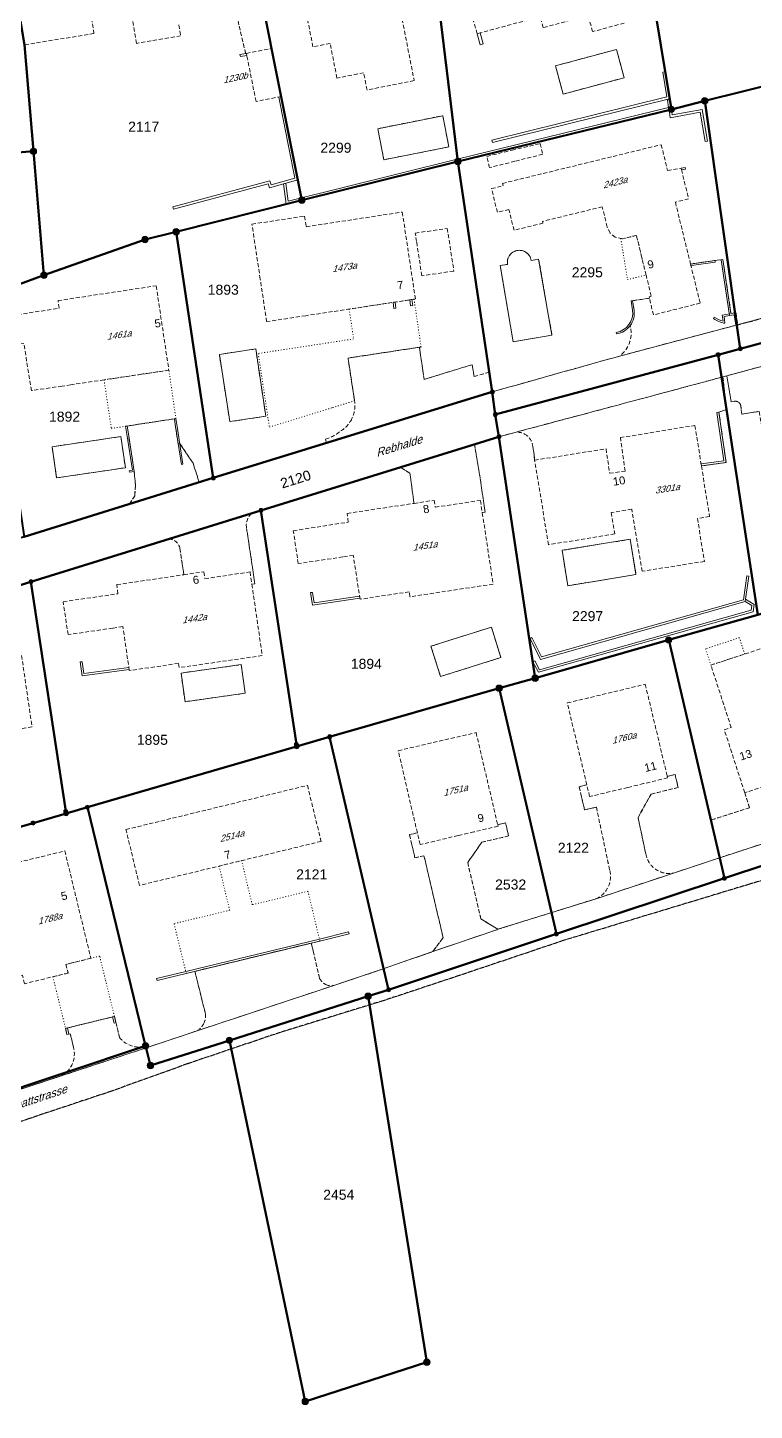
# Model space of a CAD drawing. Header units: metres. Extents: x 2681481 to 2682537, y 1228589 to 1229401.
# Drawn here: x 2681844.1 to 2681935, y 1228695.8 to 1228868.6 of the extents above; entities that cross this region are included whole.
import ezdxf
from ezdxf.enums import TextEntityAlignment as Align

# ---------------------------------------------------------------- set-up
doc = ezdxf.new("R2010")
doc.units = ezdxf.units.M
doc.linetypes.add('DASHED', pattern=[0.75, 0.5, -0.25])
doc.linetypes.add('DOT', pattern=[0.25, 0, -0.25])
for name, color, linetype, lineweight in [('AV_01219_Gebäudenummer_Objektnamen', 253, 'Continuous', 18), ('AV_01221_Strasse_Weg', 253, 'Continuous', 18), ('AV_01224_Wasserbecken', 253, 'Continuous', 18), ('AV_01225_Übrige_befestigte_Fläche', 253, 'DASHED', 18), ('AV_01229_Strassenbeschriftung_Objektname', 253, 'Continuous', 18), ('AV_01234_Gartenanlage', 253, 'DASHED', 18), ('AV_01313_Mauer_massiver_Sockel_Lawinenverbauung', 253, 'Continuous', 18), ('AV_01321_Unterirdisches_Gebäude_Reservoir_Unterstand', 253, 'Continuous', 18), ('AV_01611_Parzelle', 253, 'Continuous', 40), ('AV_01619_Parzellennummer', 253, 'Continuous', 40), ('AV_01651_Markstein', 253, 'Continuous', 15), ('AV_01653_Bolzen', 253, 'Continuous', 15), ('AV_01657_Unversicherter_Grenzpunkt', 253, 'Continuous', 15)]:
    doc.layers.add(name, color=color, linetype=linetype, lineweight=lineweight)
doc.layers.add('AV_01231_Acker_Wiese_Weide', color=253, linetype='DASHED')
doc.layers.add('AV_01299', color=253, linetype='Continuous')
doc.styles.get("Standard").update_dxf_attribs({"font": 'arial.ttf'})

# ---------------------------------------------------------------- blocks, each defined once
blk = doc.blocks.new('GPM')
at = {"true_color": 0xffffff}
h = blk.add_hatch(color=7, dxfattribs=at)
edge = h.paths.add_edge_path()
edge.add_arc((0, 0), 0.4, 0, 360)
blk.add_circle((0, 0), 0.4)
blk = doc.blocks.new('GPBOL')
at = {"true_color": 0xffffff}
h = blk.add_hatch(color=7, dxfattribs=at)
edge = h.paths.add_edge_path()
edge.add_arc((0, 0), 0.25, 0, 360)
blk.add_circle((0, 0), 0.25)
blk = doc.blocks.new('GPUV')
at = {"true_color": 0xffffff}
h = blk.add_hatch(color=7, dxfattribs=at)
edge = h.paths.add_edge_path()
edge.add_arc((0, 0), 0.3, 0, 360)
at = {"color": 7, "true_color": 0xffffff}
blk.add_circle((0, 0), 0.3, dxfattribs=at)
blk.add_circle((0, 0), 0.08)

msp = doc.modelspace()

# ---------------------------------------------------------------- linework, layer by layer
at = {"layer": 'AV_01221_Strasse_Weg', "linetype": 'Continuous'}
for points in [[(2681960.5, 1228838.9), (2681932.83, 1228831.46), (2681918.42, 1228827.64, 0.001712), (2681902.2, 1228823.08), (2681887.82, 1228818.65), (2681887.68, 1228818.6), (2681881.47, 1228816.69), (2681867.34, 1228812.34), (2681865.58, 1228811.79), (2681856.88, 1228809.08), (2681843.7, 1228804.98)], [(2681843.28, 1228798.97), (2681844.56, 1228799.37), (2681861.69, 1228804.68), (2681872.11, 1228807.91), (2681873.3, 1228808.27), (2681890.72, 1228813.67), (2681899.99, 1228816.53), (2681903.04, 1228817.48), (2681905.08, 1228818.03, 0.000768), (2681931.03, 1228824.96), (2681931.5, 1228825.09), (2681956.15, 1228831.75, 0.003584)], [(2681734.72, 1228694.74), (2681734.74, 1228701.67), (2681734.79, 1228721.21, -0.089914), (2681735.04, 1228723.18, -0.070834), (2681735.73, 1228724.58, -0.106265), (2681738.93, 1228727.32, -0.131974), (2681743.98, 1228728.53), (2681753.21, 1228726.91, 0.009496), (2681765.85, 1228725.18, 0.013111), (2681779.5, 1228724.07, 0.049124), (2681806.66, 1228723.72, 0.056857), (2681837.42, 1228729.94), (2681844.26, 1228732.27), (2681854.61, 1228735.72), (2681864.06, 1228739.12), (2681869.58, 1228740.99), (2681875.69, 1228743.06), (2681888.57, 1228747.02), (2681898.06, 1228750.16), (2681911.06, 1228754.53), (2681934.34, 1228761.58), (2681964.92, 1228770.6)]]:
    msp.add_lwpolyline(points, format="xyb", dxfattribs=at)
msp.add_lwpolyline([(2681951.72, 1228771.8), (2681930.63, 1228764.88), (2681929.97, 1228764.66), (2681924.83, 1228762.96), (2681915.54, 1228759.88), (2681915.17, 1228759.77), (2681902.9, 1228755.94), (2681902.76, 1228755.89), (2681894.79, 1228753.17), (2681894.67, 1228753.13), (2681888.46, 1228750.95), (2681882.42, 1228748.93), (2681865.34, 1228743.27), (2681858.97, 1228741.14), (2681848.47, 1228737.67), (2681838.39, 1228734.35)], dxfattribs=at)
at = {"layer": 'AV_01224_Wasserbecken', "linetype": 'Continuous'}
for points in [[(2681911.05, 1228860.29), (2681918.69, 1228862.34), (2681917.72, 1228865.87), (2681910.1, 1228863.82), (2681911.05, 1228860.29)], [(2681888.66, 1228852.09), (2681896.78, 1228853.68), (2681896.02, 1228857.59), (2681887.89, 1228855.97), (2681888.66, 1228852.09)], [(2681869.41, 1228819.37), (2681873.9, 1228820.04), (2681872.65, 1228828.45), (2681868.1, 1228827.77), (2681869.41, 1228819.37)], [(2681847.77, 1228812.34), (2681856.36, 1228813.61), (2681855.79, 1228817.5), (2681847.2, 1228816.23), (2681847.77, 1228812.34)], [(2681919.44, 1228804.67), (2681910.93, 1228803.29), (2681911.64, 1228798.87), (2681920.16, 1228800.25), (2681919.44, 1228804.67)], [(2681895.74, 1228787.52), (2681903.28, 1228789.89), (2681902.09, 1228793.69), (2681894.54, 1228791.31), (2681895.74, 1228787.52)], [(2681863.81, 1228784.38), (2681871.34, 1228785.44), (2681870.84, 1228789.01), (2681863.31, 1228787.96), (2681863.81, 1228784.38)]]:
    msp.add_lwpolyline(points, close=True, dxfattribs=at)
msp.add_lwpolyline([(2681904.81, 1228829.34), (2681909.66, 1228830.17), (2681908, 1228839.67), (2681907.07, 1228839.52, 0.413449), (2681905.34, 1228840.75, 0.414382), (2681904.11, 1228839.02), (2681903.19, 1228838.86), (2681904.81, 1228829.34)], format="xyb", close=True, dxfattribs=at)
at = {"layer": 'AV_01225_Übrige_befestigte_Fläche'}
for points in [[(2681871.39, 1228865.36), (2681871.48, 1228865.38), (2681874.64, 1228865.99), (2681870.63, 1228886.07), (2681865.09, 1228884.6), (2681867.78, 1228882.52), (2681869, 1228878.09), (2681870.34, 1228870.17), (2681870.57, 1228868.79), (2681871.39, 1228865.36)], [(2681857.52, 1228810.1), (2681856.88, 1228809.08), (2681865.58, 1228811.79), (2681864.81, 1228814.2), (2681863.16, 1228816.62), (2681862.95, 1228816.58), (2681862.48, 1228819.72), (2681856.58, 1228818.82), (2681857.46, 1228813.14), (2681857.62, 1228811.45), (2681857.52, 1228810.1)], [(2681900.76, 1228811.79), (2681899.99, 1228816.53), (2681890.72, 1228813.67), (2681891.92, 1228812.91), (2681892.23, 1228810.52), (2681892.38, 1228809.52), (2681892.43, 1228809.16), (2681894.93, 1228809.53), (2681895.08, 1228808.68), (2681900.72, 1228809.52), (2681900.96, 1228807.98), (2681901.32, 1228808.04), (2681900.76, 1228811.79)], [(2681929.52, 1228769.58), (2681930.63, 1228764.88), (2681951.72, 1228771.8), (2681950.1, 1228776.74), (2681945.98, 1228775.4), (2681945.76, 1228776.09), (2681940.69, 1228774.46), (2681940.46, 1228775.18), (2681933.75, 1228773.01), (2681934.35, 1228771.13), (2681929.64, 1228769.62), (2681929.52, 1228769.58)], [(2681903.86, 1228769.24), (2681902.88, 1228769.01), (2681902.93, 1228768.82), (2681899.92, 1228768.11), (2681898.34, 1228767.74), (2681897.94, 1228767.65), (2681893.18, 1228766.53), (2681892.84, 1228767.99), (2681891.86, 1228767.77), (2681892.16, 1228766.5), (2681892.54, 1228764.87), (2681893.67, 1228765.13), (2681896.06, 1228754.9), (2681894.79, 1228753.17), (2681902.76, 1228755.89), (2681902.9, 1228755.94), (2681900.78, 1228757.25), (2681899.13, 1228764.28), (2681900.9, 1228766.82), (2681904.25, 1228767.6), (2681903.86, 1228769.24)]]:
    msp.add_lwpolyline(points, close=True, dxfattribs=at)
for points in [[(2681930.04, 1228839.5), (2681926.98, 1228839.06), (2681928.18, 1228834.17), (2681922.33, 1228832.7), (2681921.84, 1228834.79), (2681919.73, 1228834.47), (2681919.93, 1228833.3, -0.19409), (2681919.44, 1228831.37, -0.278721), (2681918.38, 1228827.78), (2681918.42, 1228827.64), (2681932.83, 1228831.46), (2681932.62, 1228832.97), (2681932.56, 1228832.96), (2681932.03, 1228832.86), (2681931.02, 1228839.63), (2681930.82, 1228839.6), (2681930.04, 1228839.5)], [(2681935.96, 1228818.16), (2681937.98, 1228818.48), (2681937.94, 1228818.75), (2681943.01, 1228819.51), (2681943.28, 1228819.55), (2681950.06, 1228820.56), (2681949.52, 1228824.12), (2681949.29, 1228825.63), (2681956.69, 1228826.74, -0.331552), (2681959.83, 1228832.66, -0.003584), (2681956.15, 1228831.75), (2681931.5, 1228825.09), (2681932.05, 1228821.86), (2681932.46, 1228821.9, -0.182989), (2681932.93, 1228821.83, -0.227991), (2681933.25, 1228821.36), (2681933.38, 1228820.29), (2681934.91, 1228820.54), (2681935.57, 1228820.64), (2681935.96, 1228818.16)], [(2681881.47, 1228816.69), (2681887.68, 1228818.6), (2681887.82, 1228818.65), (2681902.2, 1228823.08), (2681901.83, 1228825.55), (2681899.94, 1228824.99), (2681899.68, 1228826.48), (2681893.7, 1228824.65), (2681893.09, 1228828.66), (2681884.18, 1228827.31), (2681884.99, 1228821.97, -0.175625), (2681884.52, 1228819.47, -0.116), (2681883.29, 1228818.2, -0.087755), (2681881.36, 1228817.16), (2681881.47, 1228816.69)], [(2681907.5, 1228814.55), (2681916.42, 1228815.98), (2681916.87, 1228812.92), (2681918.81, 1228813.2), (2681918.21, 1228817.37), (2681927.52, 1228818.89), (2681928.34, 1228813.83), (2681931.41, 1228814.27), (2681930.98, 1228817.36), (2681930.52, 1228820.57), (2681931.45, 1228820.88), (2681931.03, 1228824.96, -0.000768), (2681905.08, 1228818.03, -0.207047), (2681906.57, 1228817.6, -0.209773), (2681907.27, 1228816.2), (2681907.42, 1228815.27), (2681907.5, 1228814.55)], [(2681871.51, 1228806, -0.259132), (2681872.11, 1228807.91), (2681861.69, 1228804.68, -0.398407), (2681863.17, 1228803.52), (2681863.46, 1228801.61), (2681863.61, 1228800.61), (2681863.66, 1228800.24), (2681866.16, 1228800.61), (2681866.29, 1228799.75), (2681871.94, 1228800.59), (2681872.16, 1228799.07), (2681872.54, 1228799.12), (2681871.98, 1228802.87), (2681871.51, 1228806)], [(2681925.04, 1228775.28), (2681924.07, 1228775.05), (2681924.12, 1228774.86), (2681921.11, 1228774.14), (2681919.53, 1228773.76), (2681919.13, 1228773.67), (2681914.37, 1228772.53), (2681914.02, 1228773.99), (2681913.05, 1228773.76), (2681913.35, 1228772.5), (2681913.74, 1228770.86), (2681915.21, 1228771.21), (2681916.86, 1228763.39, -0.37743), (2681915.17, 1228759.77), (2681915.54, 1228759.88), (2681924.83, 1228762.96, -0.41566), (2681921.39, 1228765.36), (2681920.42, 1228769.92), (2681922.06, 1228772.84), (2681925.43, 1228773.65), (2681925.04, 1228775.28)], [(2681866.15, 1228744.17, -0.138536), (2681865.34, 1228743.27), (2681882.42, 1228748.93, -0.172234), (2681881.37, 1228749.05, -0.172782), (2681880.63, 1228749.81), (2681879.82, 1228753.25), (2681879.59, 1228754.22), (2681865.05, 1228750.69), (2681865.29, 1228749.71), (2681866.37, 1228745.34, -0.137359), (2681866.15, 1228744.17)], [(2681848.47, 1228737.67), (2681858.97, 1228741.14), (2681858.88, 1228741.37, -0.088816), (2681858.57, 1228741.26, -0.27316), (2681855.63, 1228742.44), (2681855.18, 1228744.28), (2681854.99, 1228745.06), (2681848.88, 1228743.56), (2681849.06, 1228742.78), (2681849.47, 1228742.89), (2681849.88, 1228741.21, -0.324596), (2681848.47, 1228737.67)]]:
    msp.add_lwpolyline(points, format="xyb", close=True, dxfattribs=at)
at = {"layer": 'AV_01231_Acker_Wiese_Weide'}
msp.add_lwpolyline([(2681961.45, 1228843.01), (2681958.07, 1228866.44), (2681952.31, 1228865.29), (2681928.75, 1228859.44), (2681932.56, 1228832.96), (2681932.62, 1228832.97), (2681932.83, 1228831.46), (2681960.5, 1228838.9), (2681962, 1228839.26), (2681961.92, 1228839.81), (2681961.83, 1228839.79), (2681961.37, 1228843), (2681961.45, 1228843.01)], close=True, dxfattribs=at)
msp.add_lwpolyline([(2681964.92, 1228770.6), (2681934.34, 1228761.58), (2681911.06, 1228754.53), (2681898.06, 1228750.16), (2681888.57, 1228747.02), (2681875.69, 1228743.06), (2681869.58, 1228740.99), (2681864.06, 1228739.12), (2681854.61, 1228735.72), (2681844.26, 1228732.27), (2681837.42, 1228729.94, -0.056857), (2681806.66, 1228723.72, -0.049124), (2681779.5, 1228724.07, -0.013111), (2681765.85, 1228725.18, -0.009496), (2681753.21, 1228726.91), (2681743.98, 1228728.53, 0.131974), (2681738.93, 1228727.32, 0.106265), (2681735.73, 1228724.58, 0.070834), (2681735.04, 1228723.18, 0.089914), (2681734.79, 1228721.21), (2681734.74, 1228701.67), (2681734.72, 1228694.74)], format="xyb", dxfattribs=at)
at = {"layer": 'AV_01234_Gartenanlage'}
for points in [[(2681870.63, 1228886.07), (2681874.64, 1228865.99), (2681875.84, 1228860), (2681872.68, 1228859.37), (2681871.53, 1228865.13), (2681871.48, 1228865.38), (2681871.39, 1228865.36), (2681870.57, 1228868.79)], [(2681863.03, 1228868.94), (2681863.26, 1228867.56), (2681857.74, 1228866.63), (2681856.16, 1228875.92)], [(2681851.4, 1228874.23), (2681852.43, 1228867.85), (2681843.74, 1228866.45), (2681842.68, 1228872.8)], [(2681889.92, 1228874.82), (2681892.45, 1228861.97), (2681886.56, 1228860.8), (2681886.13, 1228862.95), (2681882.8, 1228862.29), (2681881.94, 1228866.61), (2681879.8, 1228866.19), (2681878.33, 1228873.57)], [(2681843.39, 1228790.16), (2681844.69, 1228781.23), (2681834.33, 1228779.66)]]:
    msp.add_lwpolyline(points, dxfattribs=at)
for points in [[(2681918.69, 1228869.16), (2681914.74, 1228868.09), (2681914.19, 1228870.11), (2681908.55, 1228868.59), (2681908.18, 1228869.97), (2681900.7, 1228867.93), (2681900.31, 1228867.82), (2681898.85, 1228873.14, -0.414804)], [(2681843.7, 1228804.98), (2681856.88, 1228809.08), (2681857.52, 1228810.1), (2681857.62, 1228811.45), (2681857.46, 1228813.14), (2681856.58, 1228818.82), (2681862.48, 1228819.72), (2681862.95, 1228816.58), (2681863.16, 1228816.62), (2681864.81, 1228814.2), (2681865.58, 1228811.79), (2681867.34, 1228812.34), (2681881.47, 1228816.69), (2681881.36, 1228817.16, 0.087755), (2681883.29, 1228818.2, 0.116), (2681884.52, 1228819.47, 0.175625), (2681884.99, 1228821.97), (2681884.18, 1228827.31), (2681893.09, 1228828.66), (2681893.7, 1228824.65), (2681899.68, 1228826.48), (2681899.94, 1228824.99), (2681901.83, 1228825.55), (2681902.2, 1228823.08), (2681902.2, 1228823.08, -0.001712), (2681918.42, 1228827.64), (2681918.38, 1228827.78, 0.278721), (2681919.44, 1228831.37, 0.19409), (2681919.93, 1228833.3), (2681919.73, 1228834.47), (2681921.84, 1228834.79), (2681921.79, 1228834.98), (2681922.06, 1228835.05), (2681921.42, 1228837.68), (2681920.22, 1228842.64), (2681918.47, 1228842.21), (2681917.57, 1228842.4), (2681916.94, 1228842.92), (2681916.57, 1228843.68), (2681915.95, 1228846.21), (2681908.47, 1228844.38), (2681908.53, 1228844.16), (2681904.92, 1228843.28), (2681904.28, 1228845.88), (2681902.84, 1228845.53), (2681902.11, 1228848.48), (2681903.56, 1228848.83), (2681903.48, 1228849.13), (2681923.32, 1228853.97), (2681924.11, 1228850.75), (2681925.8, 1228851.03), (2681925.84, 1228850.85), (2681926.74, 1228847.19), (2681925.08, 1228846.79), (2681926.98, 1228839.06), (2681930.04, 1228839.5), (2681930.82, 1228839.6), (2681931.02, 1228839.63), (2681932.03, 1228832.86), (2681932.56, 1228832.96), (2681928.75, 1228859.44), (2681952.31, 1228865.29)], [(2681935.57, 1228820.64), (2681934.91, 1228820.54), (2681933.38, 1228820.29), (2681933.25, 1228821.36, 0.227991), (2681932.93, 1228821.83, 0.182989), (2681932.46, 1228821.9), (2681932.05, 1228821.86), (2681931.5, 1228825.09), (2681931.03, 1228824.96), (2681931.45, 1228820.88), (2681930.52, 1228820.57), (2681930.98, 1228817.36), (2681931.41, 1228814.27), (2681928.34, 1228813.83), (2681929.36, 1228807.53), (2681927.84, 1228807.28), (2681928.71, 1228801.91), (2681920.92, 1228800.67), (2681919.64, 1228808.43), (2681917.08, 1228808.01), (2681917.5, 1228805.33), (2681909.23, 1228803.99), (2681907.5, 1228814.55), (2681907.42, 1228815.27), (2681907.27, 1228816.2, 0.209773), (2681906.57, 1228817.6), (2681906.57, 1228817.6, 0.207047), (2681905.08, 1228818.03), (2681903.04, 1228817.48), (2681899.99, 1228816.53), (2681900.76, 1228811.79), (2681901.32, 1228808.04), (2681900.96, 1228807.98), (2681902.31, 1228799.07), (2681891.92, 1228797.49), (2681891.83, 1228798.11), (2681885.68, 1228797.18), (2681884.84, 1228802.67), (2681883.54, 1228802.47), (2681877.96, 1228801.63), (2681877.34, 1228805.73), (2681884.2, 1228806.81), (2681884.07, 1228807.9), (2681892.43, 1228809.16), (2681892.38, 1228809.52), (2681892.23, 1228810.52), (2681891.92, 1228812.91), (2681890.72, 1228813.67), (2681873.3, 1228808.27), (2681872.11, 1228807.91, 0.259132), (2681871.51, 1228806), (2681871.98, 1228802.87), (2681872.54, 1228799.12), (2681872.16, 1228799.07), (2681873.46, 1228790.14), (2681863.08, 1228788.64), (2681863, 1228789.16), (2681856.84, 1228788.27), (2681856.05, 1228793.76), (2681854.78, 1228793.57), (2681849.19, 1228792.76), (2681848.58, 1228796.87), (2681855.42, 1228797.86), (2681855.29, 1228799), (2681863.66, 1228800.24), (2681863.61, 1228800.61), (2681863.46, 1228801.61), (2681863.17, 1228803.52, 0.398407), (2681861.69, 1228804.68), (2681844.56, 1228799.37), (2681843.28, 1228798.97, 0.255182)], [(2681838.39, 1228734.35), (2681848.47, 1228737.67, 0.324596), (2681849.88, 1228741.21), (2681849.47, 1228742.89), (2681849.06, 1228742.78), (2681848.88, 1228743.56), (2681854.99, 1228745.06), (2681855.18, 1228744.28), (2681855.63, 1228742.44, 0.27316), (2681858.57, 1228741.26, 0.088816), (2681858.88, 1228741.37), (2681858.97, 1228741.14), (2681865.34, 1228743.27, 0.138536), (2681866.15, 1228744.17, 0.137359), (2681866.37, 1228745.34), (2681865.29, 1228749.71), (2681865.05, 1228750.69), (2681879.59, 1228754.22), (2681879.82, 1228753.25), (2681880.63, 1228749.81, 0.172782), (2681881.37, 1228749.05, 0.172234), (2681882.42, 1228748.93), (2681888.46, 1228750.95), (2681894.67, 1228753.13), (2681894.79, 1228753.17), (2681896.06, 1228754.9), (2681893.67, 1228765.13), (2681892.54, 1228764.87), (2681892.16, 1228766.5), (2681891.86, 1228767.77), (2681892.84, 1228767.99), (2681890.45, 1228778.26), (2681900.18, 1228780.52), (2681902.88, 1228769.01), (2681903.86, 1228769.24), (2681904.25, 1228767.6), (2681900.9, 1228766.82), (2681899.13, 1228764.28), (2681900.78, 1228757.25), (2681902.9, 1228755.94), (2681915.17, 1228759.77, 0.37743), (2681916.86, 1228763.39), (2681915.21, 1228771.21), (2681913.74, 1228770.86), (2681913.35, 1228772.5), (2681913.05, 1228773.76), (2681914.02, 1228773.99), (2681911.58, 1228784.22), (2681921.32, 1228786.56), (2681924.07, 1228775.05), (2681925.04, 1228775.28), (2681925.43, 1228773.65), (2681922.06, 1228772.84), (2681920.42, 1228769.92), (2681921.39, 1228765.36, 0.41566), (2681924.83, 1228762.96), (2681929.97, 1228764.66), (2681930.63, 1228764.88), (2681929.52, 1228769.58), (2681929.64, 1228769.62), (2681934.35, 1228771.13), (2681933.75, 1228773.01), (2681931.2, 1228780.88), (2681932.06, 1228781.15), (2681929.52, 1228788.95), (2681940.67, 1228792.59)]]:
    msp.add_lwpolyline(points, format="xyb", dxfattribs=at)
for points in [[(2681918.69, 1228862.34), (2681911.05, 1228860.29), (2681910.1, 1228863.82), (2681917.72, 1228865.87), (2681918.69, 1228862.34)], [(2681896.78, 1228853.68), (2681888.66, 1228852.09), (2681887.89, 1228855.97), (2681896.02, 1228857.59), (2681896.78, 1228853.68)], [(2681905.04, 1228851.9), (2681901.86, 1228851.1), (2681901.51, 1228852.5), (2681904.68, 1228853.29), (2681908.18, 1228854.11), (2681908.51, 1228852.77), (2681905.04, 1228851.9)], [(2681874.01, 1228831.86), (2681873.21, 1228837.18), (2681872.17, 1228844.04), (2681878.75, 1228845.04), (2681878.95, 1228843.72), (2681890.96, 1228845.55), (2681892.6, 1228834.69), (2681878.89, 1228832.6), (2681874.01, 1228831.86)], [(2681893.4, 1228837.58), (2681892.75, 1228841.86), (2681892.58, 1228842.92), (2681896.58, 1228843.51), (2681897.4, 1228838.18), (2681893.4, 1228837.58)], [(2681861.79, 1228825.8), (2681858.37, 1228825.29), (2681853.69, 1228824.59), (2681849.52, 1228823.97), (2681848.44, 1228823.81), (2681844.61, 1228823.24), (2681843.67, 1228829.15), (2681842.68, 1228829), (2681842.13, 1228832.62), (2681848.07, 1228833.53), (2681847.94, 1228834.49), (2681860.21, 1228836.34), (2681861.79, 1228825.8)], [(2681873.9, 1228820.04), (2681869.41, 1228819.37), (2681868.1, 1228827.77), (2681872.65, 1228828.45), (2681873.9, 1228820.04)], [(2681856.36, 1228813.61), (2681847.77, 1228812.34), (2681847.2, 1228816.23), (2681855.79, 1228817.5), (2681856.36, 1228813.61)], [(2681910.93, 1228803.29), (2681919.44, 1228804.67), (2681920.16, 1228800.25), (2681911.64, 1228798.87), (2681910.93, 1228803.29)], [(2681903.28, 1228789.89), (2681895.74, 1228787.52), (2681894.54, 1228791.31), (2681902.09, 1228793.69), (2681903.28, 1228789.89)], [(2681871.34, 1228785.44), (2681863.81, 1228784.38), (2681863.31, 1228787.96), (2681870.84, 1228789.01), (2681871.34, 1228785.44)], [(2681880.81, 1228766.93), (2681858.12, 1228761.43), (2681856.43, 1228768.41), (2681879.11, 1228773.92), (2681880.81, 1228766.93)], [(2681852.04, 1228752.32), (2681848.93, 1228751.56), (2681849.2, 1228750.48), (2681843.77, 1228749.15), (2681843.5, 1228750.22), (2681843.29, 1228750.17), (2681842.86, 1228751.92), (2681842.35, 1228754), (2681841.73, 1228753.85), (2681841.36, 1228755.36), (2681841.99, 1228755.51), (2681840.02, 1228763.59), (2681848.79, 1228765.73), (2681852.04, 1228752.32)]]:
    msp.add_lwpolyline(points, close=True, dxfattribs=at)
msp.add_lwpolyline([(2681909.66, 1228830.17), (2681904.81, 1228829.34), (2681903.19, 1228838.86), (2681904.11, 1228839.02, -0.414382), (2681905.34, 1228840.75, -0.413449), (2681907.07, 1228839.52), (2681908, 1228839.67), (2681909.66, 1228830.17)], format="xyb", close=True, dxfattribs=at)
at = {"layer": 'AV_01313_Mauer_massiver_Sockel_Lawinenverbauung', "linetype": 'Continuous'}
for points in [[(2681901.08, 1228866.55), (2681900.7, 1228867.93), (2681900.31, 1228867.82), (2681900.69, 1228866.45), (2681901.08, 1228866.55)], [(2681871.53, 1228865.13), (2681871.48, 1228865.38), (2681871.39, 1228865.36), (2681870.68, 1228865.22), (2681870.73, 1228864.98), (2681871.53, 1228865.13)], [(2681902.23, 1228854.25), (2681924.35, 1228859.71), (2681923.8, 1228863.09), (2681923.5, 1228863.04), (2681924.01, 1228859.94), (2681902.16, 1228854.54), (2681902.23, 1228854.25)], [(2681877.9, 1228849.56), (2681875.84, 1228860), (2681875.54, 1228859.89), (2681877.55, 1228849.78), (2681874.56, 1228848.95), (2681874.41, 1228849.46), (2681862.29, 1228846.22), (2681862.37, 1228845.93), (2681874.21, 1228849.09), (2681874.36, 1228848.58), (2681877.9, 1228849.56)], [(2681897.9, 1228851.86), (2681924.58, 1228858.38), (2681924.37, 1228859.59), (2681924.08, 1228859.55), (2681924.23, 1228858.6), (2681897.82, 1228852.15), (2681876.71, 1228846.91), (2681876.42, 1228849.11), (2681876.12, 1228849.07), (2681876.46, 1228846.54), (2681897.9, 1228851.86)], [(2681929.1, 1228854.4), (2681928.45, 1228858.38), (2681924.69, 1228857.68), (2681924.58, 1228858.38), (2681924.29, 1228858.31), (2681924.44, 1228857.32), (2681928.2, 1228858.03), (2681928.8, 1228854.35), (2681929.1, 1228854.4)], [(2681926.34, 1228850.91), (2681926.3, 1228851.11), (2681925.8, 1228851.03), (2681925.85, 1228850.83), (2681926.34, 1228850.91)], [(2681927.11, 1228838.88), (2681930.07, 1228839.3), (2681930.04, 1228839.5), (2681926.98, 1228839.06), (2681927.03, 1228838.86), (2681927.11, 1228838.88)], [(2681932.03, 1228832.86), (2681931.02, 1228839.63), (2681930.82, 1228839.6), (2681931.86, 1228832.62), (2681932.64, 1228832.77), (2681932.62, 1228832.97), (2681932.03, 1228832.86)], [(2681890.17, 1228833.55), (2681890.06, 1228834.3), (2681889.8, 1228834.26), (2681889.91, 1228833.51), (2681890.17, 1228833.55)], [(2681892.26, 1228833.86), (2681892.15, 1228834.62), (2681891.89, 1228834.58), (2681892, 1228833.82), (2681892.26, 1228833.86)], [(2681932.83, 1228831.46), (2681932.64, 1228832.77), (2681932.45, 1228832.73), (2681932.63, 1228831.43), (2681932.83, 1228831.46)], [(2681931.41, 1228814.27), (2681930.98, 1228817.36), (2681930.52, 1228820.57), (2681930.27, 1228820.53), (2681930.73, 1228817.33), (2681931.13, 1228814.48), (2681928.31, 1228814.08), (2681928.34, 1228813.83), (2681931.41, 1228814.27)], [(2681857.46, 1228813.14), (2681856.73, 1228817.84), (2681856.58, 1228818.82), (2681856.39, 1228818.79), (2681856.54, 1228817.81), (2681857.23, 1228813.3), (2681856.84, 1228813.24), (2681856.87, 1228813.04), (2681857.46, 1228813.14)], [(2681863.55, 1228814.04), (2681862.83, 1228818.74), (2681862.67, 1228819.75), (2681862.48, 1228819.72), (2681862.63, 1228818.71), (2681863.35, 1228814.01), (2681863.55, 1228814.04)], [(2681908.22, 1228789.67), (2681933.81, 1228796.91), (2681934.27, 1228800.08), (2681934.02, 1228800.12), (2681933.58, 1228797.1), (2681908.35, 1228789.97), (2681907.15, 1228792.39), (2681906.93, 1228792.27), (2681908.22, 1228789.67)], [(2681879.73, 1228796.43), (2681885.65, 1228797.32), (2681885.62, 1228797.57), (2681879.94, 1228796.71), (2681879.74, 1228798.04), (2681879.49, 1228798.01), (2681879.73, 1228796.43)], [(2681907.96, 1228788.06), (2681934.8, 1228795.61), (2681934.91, 1228796.52), (2681933.85, 1228797.17), (2681933.81, 1228796.91), (2681934.64, 1228796.4), (2681934.57, 1228795.8), (2681908.09, 1228788.35), (2681907.52, 1228789.49), (2681907.29, 1228789.37), (2681907.96, 1228788.06)], [(2681851.15, 1228787.89), (2681850.95, 1228789.37), (2681850.7, 1228789.34), (2681850.94, 1228787.61), (2681856.82, 1228788.41), (2681856.79, 1228788.66), (2681851.15, 1228787.89)], [(2681863.96, 1228750.43), (2681880.67, 1228754.48), (2681884.31, 1228755.36), (2681884.25, 1228755.61), (2681880.62, 1228754.73), (2681863.9, 1228750.67), (2681860.26, 1228749.78), (2681860.31, 1228749.54), (2681863.96, 1228750.43)], [(2681855.18, 1228744.28), (2681854.99, 1228745.06), (2681854.75, 1228745), (2681854.94, 1228744.22), (2681855.18, 1228744.28)], [(2681849.31, 1228742.84), (2681849.12, 1228743.62), (2681848.88, 1228743.56), (2681849.06, 1228742.78), (2681849.31, 1228742.84)]]:
    msp.add_lwpolyline(points, dxfattribs=at)
for points in [[(2681919.44, 1228831.37, 0.19409), (2681919.93, 1228833.3), (2681919.73, 1228834.47), (2681919.54, 1228834.44), (2681919.73, 1228833.28, -0.404936), (2681917.7, 1228830.52), (2681917.73, 1228830.32, 0.194621), (2681919.44, 1228831.37)], [(2681931.27, 1228831.65), (2681931.16, 1228832.51), (2681931.86, 1228832.62), (2681931.83, 1228832.82), (2681930.94, 1228832.67), (2681931.04, 1228831.91, -0.090244), (2681929.95, 1228832.42), (2681929.83, 1228832.25, 0.059635), (2681930.53, 1228831.87, 0.058074), (2681931.27, 1228831.65)]]:
    msp.add_lwpolyline(points, format="xyb", dxfattribs=at)
at = {"layer": 'AV_01321_Unterirdisches_Gebäude_Reservoir_Unterstand', "linetype": 'DOT'}
for points in [[(2681921.42, 1228837.68), (2681920.22, 1228842.64), (2681918.47, 1228842.21), (2681918.27, 1228842.25)], [(2681918.27, 1228842.25), (2681919.1, 1228837.11)], [(2681919.1, 1228837.11), (2681921.42, 1228837.68)], [(2681892.43, 1228834.66), (2681884.32, 1228833.43)], [(2681893.31, 1228828.69), (2681892.43, 1228834.66)], [(2681884.32, 1228833.43), (2681884.88, 1228829.7), (2681872.96, 1228827.88), (2681874.35, 1228818.68), (2681882.25, 1228821.12)], [(2681882.25, 1228821.12), (2681884.99, 1228821.97), (2681884.18, 1228827.31), (2681893.31, 1228828.69)], [(2681862.67, 1228819.75), (2681861.79, 1228825.8), (2681853.69, 1228824.59), (2681854.6, 1228818.52)], [(2681854.6, 1228818.52), (2681856.39, 1228818.79), (2681856.58, 1228818.82), (2681862.48, 1228819.72), (2681862.67, 1228819.75)], [(2681933.75, 1228790.33), (2681933.08, 1228792.37), (2681928.86, 1228790.99), (2681929.52, 1228788.95)], [(2681929.52, 1228788.95), (2681933.75, 1228790.33)], [(2681880.67, 1228754.48), (2681879.16, 1228760.7), (2681872.21, 1228759.01), (2681870.88, 1228764.52), (2681868.06, 1228763.84), (2681869.4, 1228758.33), (2681862.45, 1228756.64), (2681863.96, 1228750.43)], [(2681863.96, 1228750.43), (2681865.05, 1228750.69), (2681879.59, 1228754.22), (2681880.67, 1228754.48)], [(2681853.85, 1228749.72), (2681853.15, 1228752.59), (2681852.04, 1228752.32), (2681848.93, 1228751.56), (2681849.2, 1228750.48), (2681847.29, 1228750.01), (2681847.73, 1228748.22)], [(2681847.73, 1228748.22), (2681848.88, 1228743.56), (2681854.99, 1228745.06), (2681853.85, 1228749.72)]]:
    msp.add_lwpolyline(points, dxfattribs=at)
at = {"layer": 'AV_01611_Parzelle', "linetype": 'Continuous'}
for points in [[(2681928.75, 1228859.44), (2681952.31, 1228865.29), (2681943.26, 1228905.14), (2681924.03, 1228900.36), (2681921.67, 1228899.77), (2681917.9, 1228898.83), (2681924.58, 1228858.38), (2681928.75, 1228859.44)], [(2681893.02, 1228892.06), (2681897.9, 1228851.86), (2681924.58, 1228858.38), (2681917.9, 1228898.83), (2681902.1, 1228894.53), (2681893.02, 1228892.06)], [(2681870.63, 1228886.07), (2681878.4, 1228847.03), (2681897.9, 1228851.86), (2681893.02, 1228892.06), (2681882.49, 1228889.2), (2681870.63, 1228886.07)], [(2681812.51, 1228850.36), (2681844.87, 1228853.14), (2681843.74, 1228866.45), (2681841.42, 1228880.39), (2681831.97, 1228879.84), (2681831.45, 1228885.81), (2681819.76, 1228885.2), (2681815.16, 1228868.03), (2681812.51, 1228850.36)], [(2681844.87, 1228853.14), (2681846.18, 1228837.66), (2681858.81, 1228842.12), (2681862.7, 1228843.09), (2681878.4, 1228847.03), (2681870.63, 1228886.07), (2681851.4, 1228880.99), (2681841.42, 1228880.39), (2681843.74, 1228866.45), (2681844.87, 1228853.14)], [(2681962.42, 1228836.33), (2681958.07, 1228866.44), (2681952.31, 1228865.29), (2681928.75, 1228859.44), (2681933.2, 1228828.48), (2681959.39, 1228835.55), (2681962.42, 1228836.33)], [(2681924.58, 1228858.38), (2681897.9, 1228851.86), (2681902.2, 1228823.08), (2681902.58, 1228820.26), (2681930.43, 1228827.73), (2681933.2, 1228828.48), (2681928.75, 1228859.44), (2681924.58, 1228858.38)], [(2681807.57, 1228831.93), (2681800.29, 1228819.69), (2681809.08, 1228820.6), (2681816.25, 1228823.35), (2681827.79, 1228827.82), (2681839.27, 1228834.39), (2681842.81, 1228836.42), (2681846.18, 1228837.66), (2681844.87, 1228853.14), (2681812.51, 1228850.36), (2681811.75, 1228845.33), (2681807.57, 1228831.93)], [(2681878.4, 1228847.03), (2681862.7, 1228843.09), (2681867.34, 1228812.34), (2681902.2, 1228823.08), (2681897.9, 1228851.86), (2681878.4, 1228847.03)], [(2681842.81, 1228836.42), (2681839.27, 1228834.39), (2681843.7, 1228804.98), (2681867.34, 1228812.34), (2681862.7, 1228843.09), (2681858.81, 1228842.12), (2681846.18, 1228837.66), (2681842.81, 1228836.42)], [(2681930.43, 1228827.73), (2681935.39, 1228795.24), (2681943.29, 1228797.51), (2681960.65, 1228804.1), (2681964, 1228805.37), (2681959.39, 1228835.55), (2681933.2, 1228828.48), (2681930.43, 1228827.73)], [(2681903.04, 1228817.48), (2681907.56, 1228787.31), (2681924.25, 1228792.09), (2681935.39, 1228795.24), (2681930.43, 1228827.73), (2681902.58, 1228820.26), (2681903.04, 1228817.48)], [(2681877.72, 1228779.06), (2681877.76, 1228778.79), (2681881.88, 1228779.99), (2681903.07, 1228786.06), (2681907.56, 1228787.31), (2681903.04, 1228817.48), (2681873.3, 1228808.27), (2681877.72, 1228779.06)], [(2681848.91, 1228770.69), (2681848.95, 1228770.42), (2681851.62, 1228771.2), (2681877.76, 1228778.79), (2681877.72, 1228779.06), (2681873.3, 1228808.27), (2681844.56, 1228799.37), (2681848.91, 1228770.69)], [(2681848.95, 1228770.42), (2681848.91, 1228770.69), (2681844.56, 1228799.37), (2681815.79, 1228790.39), (2681820.08, 1228762.31), (2681820.1, 1228762.14), (2681830.93, 1228765.27), (2681844.83, 1228769.22), (2681848.95, 1228770.42)], [(2681952.52, 1228769.39), (2681952.32, 1228769.86), (2681951.72, 1228771.8), (2681943.29, 1228797.51), (2681935.39, 1228795.24), (2681924.25, 1228792.09), (2681931.22, 1228762.32), (2681952.52, 1228769.39)], [(2681910.22, 1228755.36), (2681931.22, 1228762.32), (2681924.25, 1228792.09), (2681907.56, 1228787.31), (2681903.07, 1228786.06), (2681910.22, 1228755.36)], [(2681889.25, 1228748.4), (2681910.22, 1228755.36), (2681903.07, 1228786.06), (2681881.88, 1228779.99), (2681889.25, 1228748.4)], [(2681886.69, 1228747.58), (2681889.25, 1228748.4), (2681881.88, 1228779.99), (2681877.76, 1228778.79), (2681851.62, 1228771.2), (2681858.88, 1228741.37), (2681859.49, 1228738.92), (2681869.35, 1228742.07), (2681886.69, 1228747.58)], [(2681838.42, 1228734.57), (2681858.88, 1228741.37), (2681851.62, 1228771.2), (2681848.95, 1228770.42), (2681844.83, 1228769.22), (2681830.93, 1228765.27), (2681838.42, 1228734.57)], [(2681894.03, 1228701.85), (2681886.69, 1228747.58), (2681869.35, 1228742.07), (2681878.83, 1228696.95), (2681894.03, 1228701.85)]]:
    msp.add_lwpolyline(points, close=True, dxfattribs=at)
msp.add_lwpolyline([(2681815.79, 1228790.39), (2681844.56, 1228799.37), (2681873.3, 1228808.27), (2681903.04, 1228817.48), (2681902.58, 1228820.26), (2681902.2, 1228823.08), (2681867.34, 1228812.34), (2681843.7, 1228804.98), (2681820.09, 1228797.61), (2681791.26, 1228788.64, -0.040975), (2681787.13, 1228787.62, -0.038473), (2681783.13, 1228787.29, -0.296498), (2681780.45, 1228789.11, -0.289606), (2681780.98, 1228792.24), (2681772.2, 1228782.7), (2681768.22, 1228779.35, -0.082148), (2681771.18, 1228780.96, -0.083586), (2681774.54, 1228781.52), (2681782.79, 1228781.69, 0.022694), (2681785.92, 1228781.84, 0.014857), (2681787.94, 1228782.11, 0.04166), (2681793.46, 1228783.47), (2681815.79, 1228790.39)], format="xyb", close=True, dxfattribs=at)
msp.add_lwpolyline([(2681952.52, 1228769.39), (2681931.22, 1228762.32), (2681910.22, 1228755.36), (2681889.25, 1228748.4), (2681886.69, 1228747.58), (2681894.03, 1228701.85), (2681878.83, 1228696.95), (2681869.35, 1228742.07), (2681859.49, 1228738.92), (2681858.88, 1228741.37), (2681838.42, 1228734.57), (2681829.76, 1228731.74), (2681817.52, 1228729.53), (2681812.36, 1228728.61), (2681794.74, 1228727.58), (2681774.78, 1228728.76), (2681758.82, 1228730.49), (2681745.22, 1228733.04), (2681740.62, 1228735.96), (2681737.49, 1228740.19), (2681734.81, 1228725.25), (2681734.72, 1228694.74)], dxfattribs=at)

# ---------------------------------------------------------------- block references
at = {"layer": 'AV_01651_Markstein', "linetype": 'Continuous'}
for p in [(2681924.58, 1228858.38), (2681928.75, 1228859.44), (2681844.87, 1228853.14), (2681897.9, 1228851.86), (2681878.4, 1228847.03), (2681862.7, 1228843.09), (2681858.81, 1228842.12), (2681846.18, 1228837.66), (2681924.25, 1228792.09), (2681907.56, 1228787.31), (2681903.07, 1228786.06), (2681886.69, 1228747.58), (2681858.88, 1228741.37), (2681869.35, 1228742.07), (2681859.49, 1228738.92), (2681894.03, 1228701.85), (2681878.83, 1228696.95)]:
    msp.add_blockref('GPM', p, dxfattribs=at)
at = {"layer": 'AV_01653_Bolzen', "linetype": 'Continuous'}
for p in [(2681930.43, 1228827.73), (2681933.2, 1228828.48), (2681902.2, 1228823.08), (2681902.58, 1228820.26), (2681903.04, 1228817.48), (2681867.34, 1228812.34), (2681873.3, 1228808.27), (2681844.56, 1228799.37), (2681877.72, 1228779.06), (2681881.88, 1228779.99), (2681848.91, 1228770.69), (2681851.62, 1228771.2), (2681844.83, 1228769.22), (2681931.22, 1228762.32), (2681910.22, 1228755.36), (2681889.25, 1228748.4)]:
    msp.add_blockref('GPBOL', p, dxfattribs=at)
at = {"layer": 'AV_01657_Unversicherter_Grenzpunkt', "linetype": 'Continuous'}
for p in [(2681877.76, 1228778.79), (2681848.95, 1228770.42)]:
    msp.add_blockref('GPUV', p, dxfattribs=at)

# ---------------------------------------------------------------- texts
at = {"layer": 'AV_01219_Gebäudenummer_Objektnamen', "linetype": 'Continuous', "oblique": 27}
msp.add_text('1230b', height=0.8, rotation=11.25, dxfattribs=at).set_placement((2681871.58, 1228862.63), align=Align.MIDDLE_RIGHT)
for s, rotation, p in [('2423a', 13.77, (2681917.5, 1228849.25)), ('1473a', 8.73, (2681883.69, 1228838.66)), ('1461a', 8.46, (2681855.53, 1228830.2)), ('3301a', 9, (2681924.04, 1228811)), ('1451a', 8.55, (2681893.76, 1228803.85)), ('1442a', 8.37, (2681864.94, 1228794.77)), ('1760a', 13.23, (2681918.63, 1228779.85)), ('1751a', 13.23, (2681897.56, 1228773.32)), ('2514a', 13.59, (2681869.63, 1228767.59)), ('1788a', 13.68, (2681846.89, 1228757.28))]:
    msp.add_text(s, height=0.8, rotation=rotation, dxfattribs=at).set_placement(p, align=Align.MIDDLE_CENTER)
at = {"layer": 'AV_01229_Strassenbeschriftung_Objektname', "oblique": 27}
for s, rotation, p in [('Rebhalde', 17.28, (2681890.49, 1228816.31)), ('Rebmattstrasse', 18.36, (2681844.31, 1228734.48))]:
    msp.add_text(s, height=1, rotation=rotation, dxfattribs=at).set_placement(p, align=Align.MIDDLE_CENTER)
at = {"layer": 'AV_01299'}
for s, rotation, p in [('9', 13.77, (2681921.81, 1228838.16)), ('5', 7.65, (2681860.11, 1228830.81)), ('11', 13.23, (2681921.4, 1228775.3)), ('9', 13.23, (2681900.57, 1228768.99))]:
    msp.add_text(s, height=1, rotation=rotation, dxfattribs=at).set_placement(p, align=Align.BOTTOM_LEFT)
for rotation, p in [(7.65, (2681890.81, 1228835.64)), (13.68, (2681869.31, 1228764.48))]:
    msp.add_text('7', height=1, rotation=rotation, dxfattribs=at).set_placement(p, align=Align.BOTTOM_CENTER)
msp.add_text('10', height=1, rotation=8.28, dxfattribs=at).set_placement((2681917.98, 1228812.46), align=Align.TOP_CENTER)
for s, p in [('8', (2681894.25, 1228809.01)), ('6', (2681865.48, 1228800.16))]:
    msp.add_text(s, height=1, rotation=8.73, dxfattribs=at).set_placement(p, align=Align.TOP_RIGHT)
msp.add_text('13', height=1, rotation=17.1, dxfattribs=at).set_placement((2681933.12, 1228777.5), align=Align.MIDDLE_LEFT)
msp.add_text('5', height=1, rotation=13.95, dxfattribs=at).set_placement((2681849.08, 1228760.22), align=Align.MIDDLE_RIGHT)
at = {"layer": 'AV_01619_Parzellennummer', "linetype": 'Continuous'}
for s, p in [('2117', (2681858.65, 1228856.22)), ('2299', (2681882.67, 1228853.59)), ('2295', (2681914.08, 1228838.03)), ('1893', (2681868.59, 1228835.85)), ('1892', (2681848.76, 1228819.99)), ('2297', (2681914.12, 1228795.07)), ('1894', (2681886.47, 1228789.11)), ('1895', (2681859.73, 1228779.62)), ('2122', (2681912.34, 1228766.13)), ('2121', (2681879.64, 1228762.81)), ('2532', (2681904.5, 1228761.54)), ('2454', (2681883.02, 1228722.78))]:
    msp.add_text(s, height=1.25, dxfattribs=at).set_placement(p, align=Align.MIDDLE_CENTER)
msp.add_text('2120', height=1.25, rotation=17.28, dxfattribs=at).set_placement((2681877.63, 1228812.18), align=Align.MIDDLE_CENTER)

doc.saveas('drawing.dxf')
